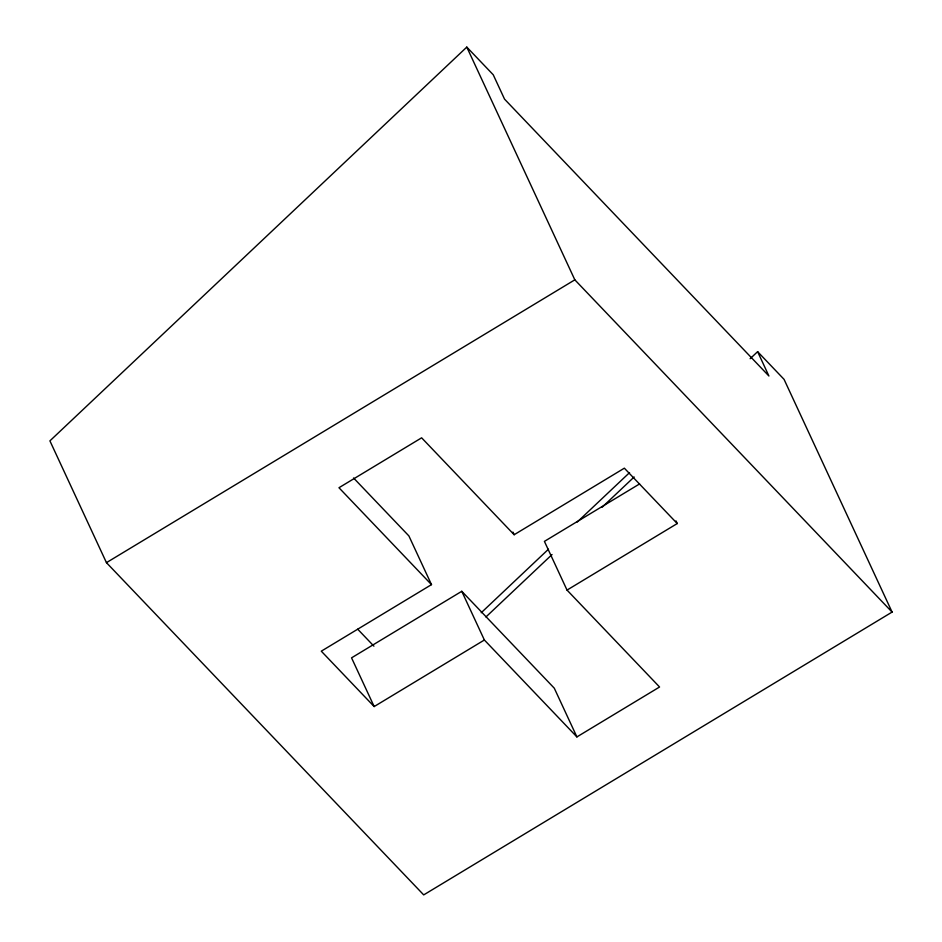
<?xml version="1.0" encoding="UTF-8"?>
<svg xmlns="http://www.w3.org/2000/svg" width="942" height="942" viewBox="0 0 942 942"><rect width="100%" height="100%" fill="white"/><g stroke="black" fill="none" stroke-linecap="round" stroke-linejoin="round"><path stroke-width="1.41" d="M757.615 351.66L768.919 376.011L504.547 99.145L493.243 74.783L466.796 47.1L49.914 440.868L106.446 562.657L423.7 894.9L892.086 612.076L784.05 379.343L757.615 351.66L750.138 358.714M481.221 612.736L548.456 549.221M577.269 522.009L629.55 472.625M485.954 616.963L552.059 554.532M602.173 507.196L634.154 476.982M106.446 562.657L574.832 279.833L892.086 612.076M353.568 477.983L408.887 535.916L431.495 584.629L321.293 651.181L374.162 706.559L484.376 640.007L576.904 736.915L659.565 687.001L567.025 590.092L544.417 541.379L639.594 483.917M431.495 584.629L338.967 487.732L421.627 437.818L514.155 534.726L624.358 468.174L677.239 523.552L567.025 590.092M576.904 736.915L554.296 688.202L461.768 591.293L351.554 657.846L374.162 706.559M357.713 629.197L373.915 646.165M466.796 47.1L574.832 279.833M676.015 520.914L677.239 523.552M512.931 532.089L514.155 534.726M461.768 591.293L484.376 640.007"/></g></svg>
